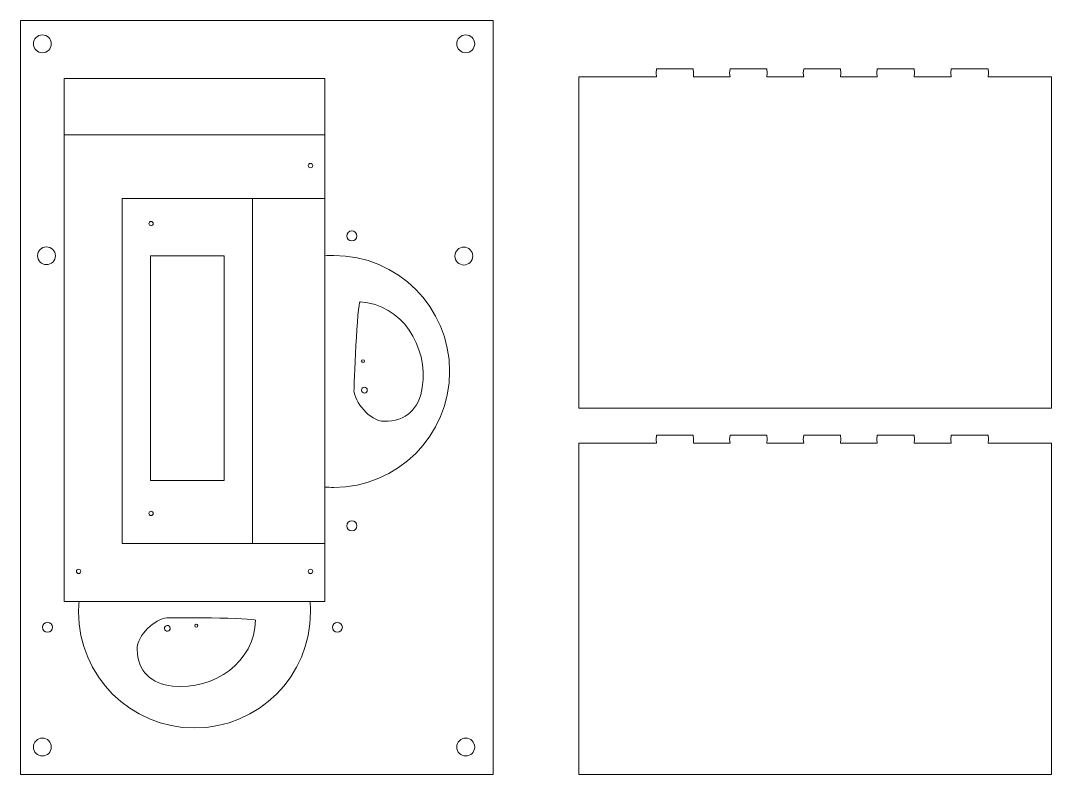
# Model space of a CAD drawing. Header units: inches. Extents: x 0.8 to 14.8, y 2.3 to 12.5.
import ezdxf

# ---------------------------------------------------------------- set-up
doc = ezdxf.new("R2010")
doc.units = ezdxf.units.IN
doc.header["$MEASUREMENT"] = 0
doc.layers.add('sides', color=7, linetype='Continuous')
doc.layers.add('slide guides', color=7, linetype='Continuous')

# ---------------------------------------------------------------- blocks, each defined once
blk = doc.blocks.new('block 2')
at = {"layer": 'slide guides', "lineweight": 0}
for points in [[(1.046, 12.305), (1.113, 12.305), (1.167, 12.25), (1.167, 12.183), (1.167, 12.116), (1.113, 12.062), (1.046, 12.062), (0.979, 12.062), (0.924, 12.116), (0.924, 12.183), (0.924, 12.25), (0.979, 12.305), (1.046, 12.305)], [(6.796, 12.305), (6.863, 12.305), (6.917, 12.25), (6.917, 12.183), (6.917, 12.116), (6.863, 12.062), (6.796, 12.062), (6.729, 12.062), (6.674, 12.116), (6.674, 12.183), (6.674, 12.25), (6.729, 12.305), (6.796, 12.305)], [(1.046, 2.755), (1.113, 2.755), (1.167, 2.7), (1.167, 2.633), (1.167, 2.566), (1.113, 2.512), (1.046, 2.512), (0.979, 2.512), (0.924, 2.566), (0.924, 2.633), (0.924, 2.7), (0.979, 2.755), (1.046, 2.755)], [(6.796, 2.755), (6.863, 2.755), (6.917, 2.7), (6.917, 2.633), (6.917, 2.566), (6.863, 2.512), (6.796, 2.512), (6.729, 2.512), (6.674, 2.566), (6.674, 2.633), (6.674, 2.7), (6.729, 2.755), (6.796, 2.755)]]:
    blk.add_open_spline(points, degree=3, knots=[0, 0, 0, 0, 1, 1, 1, 2, 2, 2, 3, 3, 3, 4, 4, 4, 4], dxfattribs=at)
blk = doc.blocks.new('block 3')
at = {"layer": 'slide guides', "lineweight": 0}
for points in [[(1.101, 9.426), (1.168, 9.426), (1.222, 9.372), (1.222, 9.305), (1.222, 9.238), (1.168, 9.184), (1.101, 9.184), (1.034, 9.184), (0.98, 9.238), (0.98, 9.305), (0.98, 9.372), (1.034, 9.426), (1.101, 9.426)], [(6.77, 9.422), (6.837, 9.422), (6.892, 9.368), (6.892, 9.301), (6.892, 9.234), (6.837, 9.179), (6.77, 9.179), (6.703, 9.179), (6.649, 9.234), (6.649, 9.301), (6.649, 9.368), (6.703, 9.422), (6.77, 9.422)]]:
    blk.add_open_spline(points, degree=3, knots=[0, 0, 0, 0, 1, 1, 1, 2, 2, 2, 3, 3, 3, 4, 4, 4, 4], dxfattribs=at)
blk = doc.blocks.new('block 4')
at = {"layer": 'slide guides', "lineweight": 0}
for points in [[(5.317, 9.574), (5.317, 9.536), (5.287, 9.506), (5.249, 9.506), (5.211, 9.506), (5.181, 9.536), (5.181, 9.574), (5.181, 9.611), (5.211, 9.642), (5.249, 9.642), (5.287, 9.642), (5.317, 9.611), (5.317, 9.574)], [(5.317, 5.637), (5.317, 5.599), (5.286, 5.569), (5.249, 5.569), (5.211, 5.569), (5.181, 5.599), (5.181, 5.637), (5.181, 5.674), (5.211, 5.705), (5.249, 5.705), (5.286, 5.705), (5.317, 5.674), (5.317, 5.637)], [(1.183, 4.259), (1.183, 4.221), (1.153, 4.191), (1.115, 4.191), (1.078, 4.191), (1.047, 4.221), (1.047, 4.259), (1.047, 4.296), (1.078, 4.327), (1.115, 4.327), (1.153, 4.327), (1.183, 4.296), (1.183, 4.259)], [(5.12, 4.259), (5.12, 4.221), (5.09, 4.191), (5.052, 4.191), (5.015, 4.191), (4.984, 4.221), (4.984, 4.259), (4.984, 4.296), (5.015, 4.327), (5.052, 4.327), (5.09, 4.327), (5.12, 4.296), (5.12, 4.259)]]:
    blk.add_open_spline(points, degree=3, knots=[0, 0, 0, 0, 1, 1, 1, 2, 2, 2, 3, 3, 3, 4, 4, 4, 4], dxfattribs=at)
blk = doc.blocks.new('block 6')
at = {"layer": 'slide guides', "lineweight": 0}
for points in [[(1.341, 10.947), (1.341, 4.608), (4.884, 4.608), (4.884, 10.947), (1.341, 10.947)], [(4.884, 5.396), (2.128, 5.396), (2.128, 10.081), (4.884, 10.081), (4.884, 5.396)]]:
    blk.add_lwpolyline(points, dxfattribs=at)
for points in [[(4.687, 10.559), (4.703, 10.559), (4.717, 10.546), (4.717, 10.53), (4.717, 10.513), (4.703, 10.5), (4.687, 10.5), (4.671, 10.5), (4.657, 10.513), (4.657, 10.53), (4.657, 10.546), (4.671, 10.559), (4.687, 10.559)], [(1.537, 4.988), (1.521, 4.988), (1.508, 5.001), (1.508, 5.018), (1.508, 5.034), (1.521, 5.047), (1.537, 5.047), (1.554, 5.047), (1.567, 5.034), (1.567, 5.018), (1.567, 5.001), (1.554, 4.988), (1.537, 4.988)], [(4.687, 4.988), (4.671, 4.988), (4.657, 5.001), (4.657, 5.018), (4.657, 5.034), (4.671, 5.047), (4.687, 5.047), (4.703, 5.047), (4.717, 5.034), (4.717, 5.018), (4.717, 5.001), (4.703, 4.988), (4.687, 4.988)]]:
    blk.add_open_spline(points, degree=3, knots=[0, 0, 0, 0, 1, 1, 1, 2, 2, 2, 3, 3, 3, 4, 4, 4, 4], dxfattribs=at)
blk = doc.blocks.new('block 7')
at = {"layer": 'slide guides', "lineweight": 0}
for points in [[(2.128, 10.081), (2.128, 5.396), (3.9, 5.396), (3.9, 10.081), (2.128, 10.081)], [(3.516, 6.252), (2.512, 6.252), (2.512, 9.303), (3.516, 9.303), (3.516, 6.252)]]:
    blk.add_lwpolyline(points, dxfattribs=at)
for points in [[(2.522, 9.772), (2.538, 9.772), (2.551, 9.758), (2.551, 9.742), (2.551, 9.726), (2.538, 9.713), (2.522, 9.713), (2.505, 9.713), (2.492, 9.726), (2.492, 9.742), (2.492, 9.758), (2.505, 9.772), (2.522, 9.772)], [(2.522, 5.776), (2.505, 5.776), (2.492, 5.789), (2.492, 5.805), (2.492, 5.821), (2.505, 5.835), (2.522, 5.835), (2.538, 5.835), (2.551, 5.821), (2.551, 5.805), (2.551, 5.789), (2.538, 5.776), (2.522, 5.776)]]:
    blk.add_open_spline(points, degree=3, knots=[0, 0, 0, 0, 1, 1, 1, 2, 2, 2, 3, 3, 3, 4, 4, 4, 4], dxfattribs=at)
blk = doc.blocks.new('block 5')
at = {"layer": 'slide guides'}
for name in ['block 6', 'block 7']:
    blk.add_blockref(name, (0, 0), dxfattribs=at)
blk = doc.blocks.new('block 8')
at = {"layer": 'slide guides', "lineweight": 0}
for points in [[(5.362, 8.679), (5.322, 8.677), (5.277, 7.503), (5.278, 7.477), (5.284, 7.322), (5.487, 7.061), (5.688, 7.057), (5.984, 7.052), (6.164, 7.229), (6.206, 7.518), (6.289, 8.077), (5.926, 8.646), (5.362, 8.679)], [(5.4, 7.893), (5.411, 7.893), (5.42, 7.885), (5.421, 7.874), (5.421, 7.863), (5.413, 7.854), (5.402, 7.853), (5.391, 7.853), (5.382, 7.861), (5.381, 7.872), (5.381, 7.883), (5.389, 7.892), (5.4, 7.893)], [(5.422, 7.44), (5.4, 7.439), (5.382, 7.456), (5.381, 7.478), (5.38, 7.5), (5.396, 7.518), (5.418, 7.519), (5.44, 7.52), (5.458, 7.503), (5.459, 7.482), (5.46, 7.46), (5.444, 7.441), (5.422, 7.44)], [(2.734, 4.386), (2.58, 4.373), (2.328, 4.159), (2.333, 3.958), (2.34, 3.662), (2.525, 3.49), (2.815, 3.46), (3.378, 3.402), (3.931, 3.789), (3.939, 4.354), (3.935, 4.393), (2.76, 4.389), (2.734, 4.386)], [(2.747, 4.205), (2.725, 4.203), (2.706, 4.219), (2.704, 4.241), (2.702, 4.262), (2.718, 4.282), (2.74, 4.284), (2.761, 4.286), (2.78, 4.27), (2.782, 4.248), (2.784, 4.226), (2.768, 4.207), (2.747, 4.205)], [(3.137, 4.261), (3.126, 4.26), (3.117, 4.268), (3.116, 4.279), (3.115, 4.289), (3.123, 4.299), (3.133, 4.3), (3.144, 4.301), (3.154, 4.293), (3.155, 4.282), (3.156, 4.271), (3.148, 4.262), (3.137, 4.261)]]:
    blk.add_open_spline(points, degree=3, knots=[0, 0, 0, 0, 1, 1, 1, 2, 2, 2, 3, 3, 3, 4, 4, 4, 4], dxfattribs=at)

msp = doc.modelspace()

# ---------------------------------------------------------------- linework, layer by layer
at = {"layer": 'sides', "lineweight": 0}
for points in [[(13.891, 11.734), (13.896, 11.784), (13.891, 11.842), (13.391, 11.842), (13.385, 11.783), (13.391, 11.734), (12.887, 11.734), (12.891, 11.784), (12.886, 11.842), (12.386, 11.842), (12.38, 11.783), (12.386, 11.734), (11.887, 11.734), (11.891, 11.784), (11.886, 11.842), (11.386, 11.842), (11.38, 11.783), (11.386, 11.734), (10.887, 11.734), (10.891, 11.784), (10.886, 11.842), (10.386, 11.842), (10.38, 11.783), (10.386, 11.734), (9.887, 11.734), (9.891, 11.784), (9.886, 11.842), (9.386, 11.842), (9.38, 11.783), (9.386, 11.734), (8.333, 11.734), (8.333, 7.234), (14.75, 7.234), (14.75, 11.734), (13.891, 11.734)], [(13.891, 6.762), (13.896, 6.812), (13.891, 6.87), (13.391, 6.87), (13.385, 6.811), (13.391, 6.762), (12.887, 6.762), (12.891, 6.812), (12.886, 6.87), (12.386, 6.87), (12.38, 6.811), (12.386, 6.762), (11.887, 6.762), (11.891, 6.812), (11.886, 6.87), (11.386, 6.87), (11.38, 6.811), (11.386, 6.762), (10.887, 6.762), (10.891, 6.812), (10.886, 6.87), (10.386, 6.87), (10.38, 6.811), (10.386, 6.762), (9.887, 6.762), (9.891, 6.812), (9.886, 6.87), (9.386, 6.87), (9.38, 6.811), (9.386, 6.762), (8.333, 6.762), (8.333, 2.262), (14.75, 2.262), (14.75, 6.762), (13.891, 6.762)]]:
    msp.add_lwpolyline(points, dxfattribs=at)
at = {"layer": 'slide guides', "lineweight": 0}
msp.add_lwpolyline([(0.75, 12.498), (0.75, 2.262), (7.167, 2.262), (7.167, 12.498), (0.75, 12.498)], dxfattribs=at)
msp.add_open_spline([(5.002, 6.159), (4.962, 6.159), (4.923, 6.161), (4.884, 6.164), (4.884, 6.164), (4.884, 4.608), (4.884, 4.608), (4.884, 4.608), (4.681, 4.608), (4.681, 4.608), (4.685, 4.562), (4.687, 4.514), (4.687, 4.467), (4.687, 3.597), (3.982, 2.892), (3.112, 2.892), (2.242, 2.892), (1.537, 3.597), (1.537, 4.467), (1.537, 4.514), (1.54, 4.562), (1.544, 4.608), (1.544, 4.608), (1.341, 4.608), (1.341, 4.608), (1.341, 4.608), (1.341, 11.711), (1.341, 11.711), (1.341, 11.711), (4.884, 11.711), (4.884, 11.711), (4.884, 11.711), (4.884, 9.305), (4.884, 9.305), (4.923, 9.308), (4.962, 9.309), (5.002, 9.309), (5.872, 9.309), (6.577, 8.604), (6.577, 7.734), (6.577, 6.865), (5.872, 6.159), (5.002, 6.159)], degree=3, knots=[0, 0, 0, 0, 1, 1, 1, 2, 2, 2, 3, 3, 3, 4, 4, 4, 5, 5, 5, 6, 6, 6, 7, 7, 7, 8, 8, 8, 9, 9, 9, 10, 10, 10, 11, 11, 11, 12, 12, 12, 13, 13, 13, 14, 14, 14, 14], dxfattribs=at)

# ---------------------------------------------------------------- block references
at = {"layer": 'slide guides'}
for name in ['block 2', 'block 5', 'block 4', 'block 3', 'block 8']:
    msp.add_blockref(name, (0, 0), dxfattribs=at)

doc.saveas('drawing.dxf')
